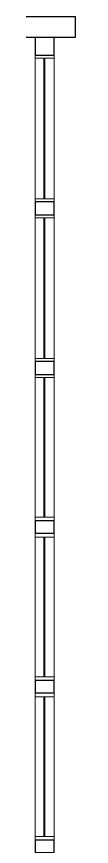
# Model space of a CAD drawing. Header units: millimetres. Extents: x 0 to 90.2, y 0 to 62.5.
# Drawn here: x 50.82 to 51.49, y 49.29 to 62.47 of the extents above; entities that cross this region are included whole.
import ezdxf

# ---------------------------------------------------------------- set-up
doc = ezdxf.new("R2010")
doc.units = ezdxf.units.MM
for name, color, linetype in [('PDF_014405$BL', 7, 'Continuous'), ('PDF_014405$WA-COL', 7, 'Continuous'), ('PDF_014405$WN', 7, 'Continuous')]:
    doc.layers.add(name, color=color, linetype=linetype)

msp = doc.modelspace()

# ---------------------------------------------------------------- linework, layer by layer
for p, q in [((35.666, 62.466), (51.489, 62.466)), ((51.489, 62.466), (51.489, 62.136)), ((51.489, 62.136), (35.996, 62.121))]:
    msp.add_line(p, q)
at = {"layer": 'PDF_014405$BL', "lineweight": 9}
for points in [[(50.859, 61.851), (50.859, 59.526)], [(51.159, 59.526), (51.159, 61.851)], [(50.859, 59.316), (50.859, 56.991)], [(51.159, 56.991), (51.159, 59.316)], [(50.859, 56.781), (50.859, 54.457)], [(51.159, 54.457), (51.159, 56.781)], [(50.859, 54.262), (50.859, 51.922)], [(51.159, 51.922), (51.159, 54.262)], [(50.859, 51.727), (50.859, 49.387)], [(51.159, 49.387), (51.159, 51.727)]]:
    msp.add_lwpolyline(points, dxfattribs=at)
at = {"layer": 'PDF_014405$WA-COL', "lineweight": 25}
for points in [[(50.859, 61.851), (51.159, 61.851), (51.159, 62.136), (50.859, 62.136)], [(50.859, 59.316), (51.159, 59.316), (51.159, 59.526), (50.859, 59.526)], [(50.859, 56.781), (51.159, 56.781), (51.159, 56.991), (50.859, 56.991)], [(50.859, 54.262), (51.159, 54.262), (51.159, 54.457), (50.859, 54.457)], [(50.859, 51.727), (51.159, 51.727), (51.159, 51.922), (50.859, 51.922)], [(50.859, 49.192), (51.159, 49.192), (51.159, 49.387), (50.859, 49.387)]]:
    msp.add_lwpolyline(points, close=True, dxfattribs=at)
at = {"layer": 'PDF_014405$WN', "lineweight": 0}
for points in [[(51.159, 61.851), (50.859, 61.851)], [(51.159, 61.806), (50.859, 61.806)], [(50.994, 59.571), (50.994, 61.806)], [(51.009, 59.571), (51.009, 61.806)], [(50.859, 59.571), (51.159, 59.571)], [(50.859, 59.526), (51.159, 59.526)], [(51.159, 59.316), (50.859, 59.316)], [(51.159, 59.271), (50.859, 59.271)], [(50.994, 57.036), (50.994, 59.271)], [(51.009, 57.036), (51.009, 59.271)], [(50.859, 57.036), (51.159, 57.036)], [(50.859, 56.991), (51.159, 56.991)], [(51.159, 56.781), (50.859, 56.781)], [(51.159, 56.736), (50.859, 56.736)], [(50.994, 54.517), (50.994, 56.736)], [(51.009, 54.517), (51.009, 56.736)], [(50.859, 54.517), (51.159, 54.517)], [(50.859, 54.457), (51.159, 54.457)], [(51.159, 54.262), (50.859, 54.262)], [(51.159, 54.202), (50.859, 54.202)], [(50.994, 51.982), (50.994, 54.202)], [(51.009, 51.982), (51.009, 54.202)], [(50.859, 51.982), (51.159, 51.982)], [(50.859, 51.922), (51.159, 51.922)], [(51.159, 51.727), (50.859, 51.727)], [(51.159, 51.667), (50.859, 51.667)], [(50.994, 49.447), (50.994, 51.667)], [(51.009, 49.447), (51.009, 51.667)], [(50.859, 49.447), (51.159, 49.447)], [(50.859, 49.387), (51.159, 49.387)]]:
    msp.add_lwpolyline(points, dxfattribs=at)

doc.saveas('drawing.dxf')
